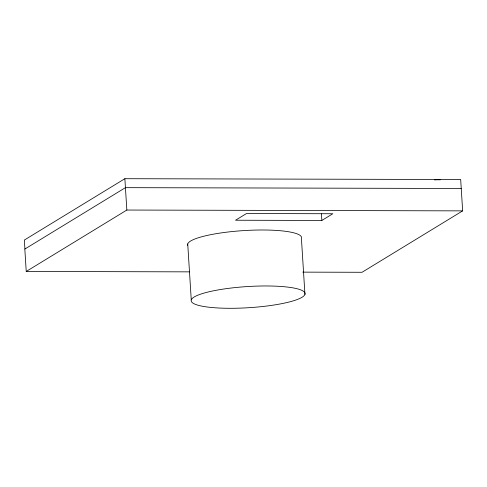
<?xml version="1.0" encoding="UTF-8"?>
<svg xmlns="http://www.w3.org/2000/svg" width="487" height="487" viewBox="0 0 487 487"><rect width="100%" height="100%" fill="white"/><g stroke="black" fill="none" stroke-linecap="round" stroke-linejoin="round"><path stroke-width="0.73" d="M302.78 272.136L362.042 272.282L462.65 210.871L460.678 179.526L124.867 178.705L24.35 240.054L24.916 249.009M461.244 188.481L125.427 187.659L24.825 249.064L26.231 271.454L126.839 210.043L462.65 210.871M321.846 220.447L332.822 213.744L246.507 213.537L235.531 220.234L321.846 220.447L321.432 213.878M26.231 271.454L189.577 271.856M304.941 294.367A57.07 10.598 -3.6 0 0 222.888 289.144A57.07 10.598 -3.6 0 0 216.465 307.881A57.07 10.598 -3.6 0 0 304.941 294.367L301.416 238.399A57.07 10.598 -3.6 0 0 244.553 230.546A57.07 10.598 -3.6 0 0 187.738 245.314M187.732 243.926L191.257 299.895M124.867 178.705L126.839 210.043M434.641 179.953A5.71 1.059 -3.6 0 1 440.181 179.867"/></g></svg>
